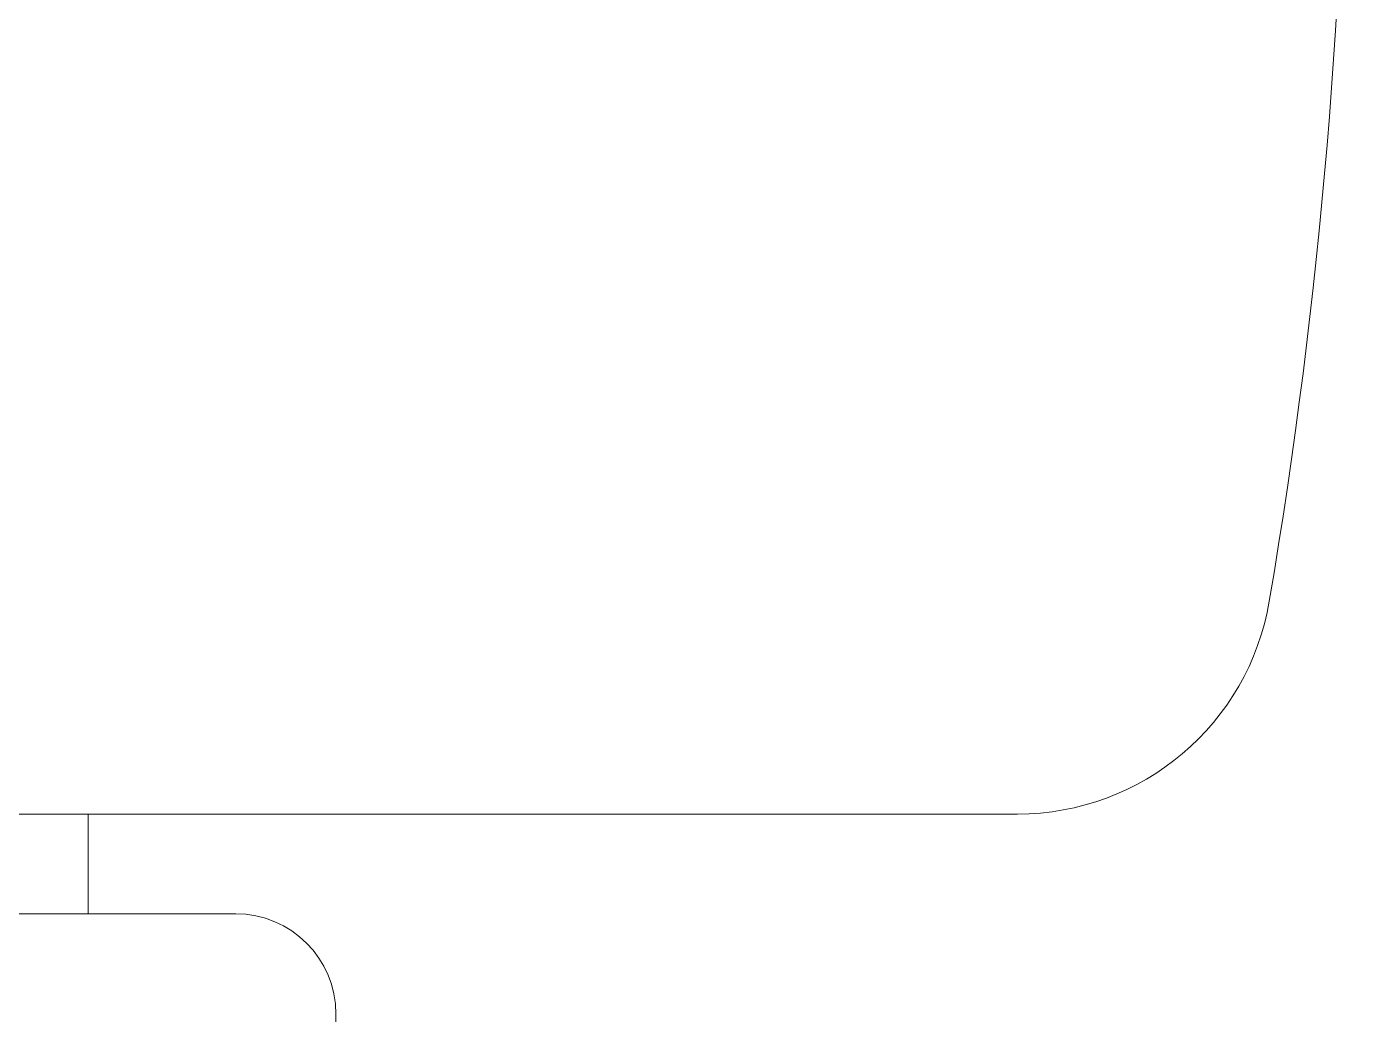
# Model space of a CAD drawing. Header units: inches. Extents: x -12418 to 57169, y -29325 to 19878.
# Drawn here: x 31863.1 to 32126.5, y -8670.1 to -8477 of the extents above; entities that cross this region are included whole.
import ezdxf

# ---------------------------------------------------------------- set-up
doc = ezdxf.new("R2010")
doc.units = ezdxf.units.IN
doc.header["$LTSCALE"] = 25
doc.header["$MEASUREMENT"] = 0
doc.layers.get('0').update_dxf_attribs({"color": 8})
doc.layers.add('00-Ground Floor$0$LOADING', color=253, linetype='Continuous', lineweight=5)
doc.layers.add('00-Ground Floor$0$NEW Wall', color=166, linetype='Continuous', lineweight=5)

# ---------------------------------------------------------------- blocks, each defined once
blk = doc.blocks.new('*X547')
at = {"color": 0}
for p, q in [((5, 3), (5, 3)), ((5, 3), (5, 3)), ((5, 3), (5, 3)), ((5, 3), (5, 3)), ((5, 3), (5, 3)), ((5, 3), (5, 3)), ((5, 3), (5, 3)), ((5, 3), (5, 3)), ((5, 3), (5, 3)), ((5, 3), (5, 3)), ((5, 3), (5, 3)), ((5, 3), (5, 3)), ((5, 3), (5, 3)), ((5, 3), (5, 3)), ((5, 3), (5, 3)), ((5, 3), (5, 3)), ((5, 3), (5, 3)), ((5, 3), (5, 3)), ((5, 3), (5, 3)), ((5, 3), (5, 3)), ((5, 3), (5, 3)), ((5, 3), (5, 3)), ((5, 3), (5, 3)), ((5, 3), (5, 3)), ((5, 3), (5, 3)), ((5, 3), (5, 3)), ((5, 3), (5, 3)), ((5, 3), (5, 3)), ((5, 3), (5, 3)), ((5, 3), (5, 3)), ((5, 3), (5, 3)), ((5, 3), (5, 3)), ((5, 3), (5, 3)), ((5, 3), (5, 3)), ((5, 3), (5, 3)), ((5, 3), (5, 3)), ((5, 3), (5, 3)), ((5, 3), (5, 3)), ((5, 3), (5, 3)), ((5, 3), (5, 3)), ((5, 3), (5, 3)), ((5, 3), (5, 3)), ((5, 3), (5, 3)), ((5, 3), (5, 3)), ((5, 3), (5, 3)), ((5, 3), (5, 3)), ((5, 3), (5, 3)), ((5, 3), (5, 3)), ((5, 3), (5, 3)), ((5, 3), (5, 3)), ((5, 3), (5, 3)), ((5, 3), (5, 3)), ((5, 3), (5, 3)), ((5, 3), (5, 3)), ((5, 3), (5, 3)), ((5, 3), (5, 3)), ((5, 3), (5, 3)), ((5, 3), (5, 3)), ((5, 3), (5, 3)), ((5, 3), (5, 3)), ((5, 3), (5, 3)), ((5, 3), (5, 3)), ((5, 3), (5, 3)), ((5, 3), (5, 3)), ((5, 3), (5, 3)), ((5, 3), (5, 3)), ((6, 3), (5, 3)), ((5, 3), (5, 3)), ((6, 3), (5, 3)), ((5, 3), (5, 3)), ((6, 3), (5, 3)), ((5, 3), (5, 3)), ((6, 3), (5, 3)), ((5, 3), (5, 3)), ((5, 3), (5, 3)), ((5, 3), (5, 3)), ((5, 3), (5, 3)), ((5, 3), (5, 3)), ((5, 3), (5, 3)), ((5, 3), (5, 3)), ((5, 3), (5, 3)), ((5, 3), (5, 3)), ((5, 3), (5, 3)), ((5, 3), (5, 3)), ((5, 3), (5, 3)), ((5, 3), (5, 3)), ((5, 3), (5, 3)), ((5, 3), (5, 3)), ((5, 3), (5, 3)), ((5, 3), (5, 3)), ((5, 3), (5, 3)), ((5, 3), (5, 3)), ((5, 3), (5, 3)), ((5, 3), (5, 3)), ((5, 3), (5, 3)), ((5, 3), (5, 3)), ((6, 3), (6, 3)), ((6, 3), (6, 3)), ((6, 3), (6, 3)), ((6, 3), (6, 3)), ((6, 3), (6, 3)), ((6, 3), (6, 3)), ((6, 3), (6, 3)), ((6, 3), (6, 3)), ((6, 3), (6, 3)), ((6, 3), (6, 3)), ((6, 3), (6, 3)), ((6, 3), (6, 3)), ((6, 3), (6, 3)), ((6, 3), (6, 3)), ((6, 3), (6, 3)), ((6, 3), (6, 3)), ((6, 3), (6, 3)), ((6, 3), (6, 3)), ((6, 3), (6, 3)), ((6, 3), (6, 3)), ((6, 3), (6, 3)), ((6, 3), (6, 3)), ((6, 3), (6, 3)), ((6, 3), (6, 3)), ((6, 3), (6, 3)), ((6, 3), (6, 3)), ((6, 3), (6, 3)), ((6, 3), (6, 3)), ((6, 3), (6, 3)), ((6, 3), (6, 3)), ((6, 3), (6, 3)), ((6, 3), (6, 3)), ((6, 3), (6, 3)), ((6, 3), (6, 3)), ((6, 3), (6, 3)), ((6, 3), (6, 3)), ((6, 3), (6, 3)), ((6, 3), (6, 3)), ((6, 3), (6, 3)), ((6, 3), (6, 3)), ((6, 3), (6, 3)), ((6, 3), (6, 3)), ((6, 3), (6, 3)), ((6, 3), (6, 3)), ((6, 3), (6, 3)), ((6, 3), (6, 3)), ((6, 3), (6, 3)), ((6, 3), (6, 3)), ((6, 3), (6, 3)), ((6, 3), (6, 3)), ((6, 3), (6, 3)), ((6, 3), (6, 3)), ((6, 3), (6, 3)), ((6, 3), (6, 3)), ((6, 3), (6, 3)), ((6, 3), (6, 3)), ((6, 3), (6, 3)), ((6, 3), (6, 3)), ((6, 3), (6, 3)), ((6, 3), (6, 3)), ((6, 3), (6, 3)), ((6, 3), (6, 3)), ((6, 3), (6, 3)), ((6, 3), (6, 3)), ((6, 3), (6, 3)), ((6, 3), (6, 3)), ((6, 3), (6, 3)), ((6, 3), (6, 3)), ((6, 3), (6, 3)), ((6, 3), (6, 3)), ((6, 3), (6, 3)), ((6, 3), (6, 3)), ((6, 3), (6, 3)), ((6, 3), (6, 3)), ((6, 3), (6, 3)), ((6, 3), (6, 3)), ((6, 3), (6, 3)), ((6, 3), (6, 3)), ((6, 3), (6, 3)), ((6, 3), (6, 3)), ((6, 3), (6, 3)), ((6, 3), (6, 3)), ((6, 3), (6, 3)), ((6, 3), (6, 3)), ((6, 3), (6, 3)), ((6, 3), (6, 3)), ((6, 3), (6, 3)), ((6, 3), (6, 3)), ((6, 3), (6, 3)), ((6, 3), (6, 3)), ((6, 3), (6, 3)), ((6, 3), (6, 3)), ((6, 3), (6, 3)), ((6, 3), (6, 3)), ((6, 3), (6, 3)), ((6, 3), (6, 3)), ((6, 3), (6, 3)), ((6, 3), (6, 3)), ((6, 3), (6, 3)), ((6, 3), (6, 3)), ((6, 3), (6, 3)), ((6, 3), (6, 3)), ((6, 3), (6, 3)), ((6, 3), (6, 3)), ((6, 3), (6, 3)), ((6, 3), (6, 3)), ((6, 3), (6, 3)), ((6, 3), (6, 3)), ((6, 3), (6, 3)), ((6, 3), (6, 3)), ((6, 3), (6, 3)), ((6, 3), (6, 3)), ((6, 3), (6, 3)), ((6, 3), (6, 3)), ((6, 3), (6, 3)), ((6, 3), (6, 3)), ((6, 3), (6, 3)), ((6, 3), (6, 3)), ((6, 3), (6, 3)), ((6, 3), (6, 3)), ((6, 3), (6, 3)), ((6, 3), (6, 3)), ((6, 3), (6, 3)), ((6, 3), (6, 3)), ((6, 3), (6, 3)), ((6, 3), (6, 3)), ((6, 3), (6, 3)), ((6, 3), (6, 3)), ((6, 3), (6, 3)), ((6, 3), (6, 3)), ((6, 3), (6, 3)), ((6, 3), (6, 3)), ((6, 3), (6, 3)), ((6, 3), (6, 3)), ((6, 3), (6, 3)), ((6, 3), (6, 3)), ((6, 3), (6, 3)), ((6, 3), (6, 3)), ((6, 3), (6, 3)), ((6, 3), (6, 3)), ((6, 3), (6, 3)), ((6, 3), (6, 3)), ((6, 3), (6, 3)), ((6, 3), (6, 3)), ((6, 3), (6, 3)), ((6, 3), (6, 3)), ((6, 3), (6, 3)), ((6, 3), (6, 3)), ((6, 3), (6, 3)), ((6, 3), (6, 3)), ((6, 3), (6, 3)), ((6, 3), (6, 3)), ((6, 3), (6, 3)), ((6, 3), (6, 3)), ((6, 3), (6, 3)), ((6, 3), (6, 3)), ((6, 3), (6, 3)), ((6, 3), (6, 3)), ((6, 3), (6, 3)), ((6, 3), (6, 3)), ((6, 3), (6, 3)), ((6, 3), (6, 3)), ((6, 3), (6, 3)), ((6, 3), (6, 3)), ((6, 3), (6, 3)), ((6, 3), (6, 3)), ((6, 3), (6, 3)), ((6, 3), (6, 3)), ((6, 3), (6, 3)), ((6, 3), (6, 3)), ((6, 3), (6, 3)), ((6, 3), (6, 3)), ((6, 3), (6, 3)), ((6, 3), (6, 3)), ((6, 3), (6, 3)), ((6, 3), (6, 3)), ((6, 3), (6, 3)), ((6, 3), (6, 3)), ((6, 3), (6, 3)), ((6, 3), (6, 3)), ((6, 3), (6, 3)), ((6, 3), (6, 3)), ((6, 3), (6, 3)), ((6, 3), (6, 3)), ((6, 3), (6, 3)), ((6, 3), (6, 3)), ((6, 3), (6, 3)), ((6, 3), (6, 3)), ((6, 3), (6, 3)), ((6, 3), (6, 3)), ((6, 3), (6, 3)), ((6, 3), (6, 3)), ((6, 3), (6, 3)), ((6, 3), (6, 3)), ((6, 3), (6, 3)), ((6, 3), (6, 3)), ((6, 3), (6, 3)), ((6, 3), (6, 3)), ((6, 3), (6, 3)), ((6, 3), (6, 3)), ((6, 3), (6, 3)), ((6, 3), (6, 3)), ((6, 3), (6, 3)), ((6, 3), (6, 3)), ((6, 3), (5, 3)), ((6, 3), (5, 3)), ((6, 3), (5, 3)), ((6, 3), (5, 3)), ((6, 3), (5, 3)), ((6, 3), (6, 3)), ((6, 3), (6, 3)), ((6, 3), (6, 3)), ((6, 3), (6, 3)), ((6, 3), (6, 3)), ((6, 3), (6, 3)), ((6, 3), (6, 3)), ((6, 3), (6, 3)), ((6, 3), (6, 3)), ((6, 3), (6, 3)), ((6, 3), (6, 3)), ((6, 3), (6, 3)), ((6, 3), (6, 3)), ((6, 3), (6, 3)), ((6, 3), (6, 3)), ((6, 3), (6, 3)), ((6, 3), (6, 3)), ((6, 3), (6, 3)), ((6, 3), (6, 3)), ((6, 3), (6, 3)), ((6, 3), (6, 3)), ((6, 3), (6, 3)), ((6, 3), (6, 3)), ((6, 3), (6, 3)), ((6, 3), (6, 3)), ((6, 3), (6, 3)), ((6, 3), (6, 3)), ((6, 3), (6, 3)), ((6, 3), (6, 3)), ((6, 3), (6, 3)), ((6, 3), (6, 3)), ((6, 3), (6, 3)), ((6, 3), (6, 3)), ((6, 3), (6, 3)), ((6, 3), (6, 3)), ((6, 3), (6, 3)), ((6, 3), (6, 3)), ((6, 3), (6, 3)), ((6, 3), (6, 3)), ((6, 3), (6, 3)), ((6, 3), (6, 3)), ((6, 3), (6, 3)), ((6, 3), (6, 3)), ((6, 3), (6, 3)), ((6, 3), (6, 3)), ((6, 3), (6, 3)), ((6, 3), (6, 3)), ((6, 3), (6, 3)), ((6, 3), (6, 3)), ((6, 3), (6, 3)), ((6, 3), (6, 3)), ((6, 3), (6, 3)), ((6, 3), (6, 3)), ((6, 3), (6, 3)), ((6, 3), (6, 3)), ((6, 3), (6, 3)), ((6, 3), (6, 3)), ((6, 3), (6, 3)), ((6, 3), (6, 3)), ((6, 3), (6, 3)), ((6, 3), (6, 3)), ((6, 3), (6, 3)), ((6, 3), (6, 3)), ((6, 3), (6, 3)), ((6, 3), (6, 3)), ((6, 3), (6, 3)), ((6, 3), (6, 3)), ((6, 3), (6, 3)), ((6, 3), (6, 3)), ((6, 3), (6, 3)), ((6, 3), (6, 3)), ((6, 3), (6, 3)), ((6, 3), (6, 3)), ((6, 3), (6, 3)), ((6, 3), (6, 3)), ((6, 3), (6, 3)), ((6, 3), (6, 3)), ((6, 3), (6, 3)), ((6, 3), (6, 3)), ((6, 3), (6, 3)), ((6, 3), (6, 3)), ((6, 3), (6, 3)), ((6, 3), (6, 3)), ((6, 3), (6, 3)), ((6, 3), (6, 3)), ((6, 3), (6, 3)), ((6, 3), (6, 3)), ((6, 3), (6, 3)), ((6, 3), (6, 3)), ((6, 3), (6, 3)), ((6, 3), (6, 3)), ((6, 3), (6, 3)), ((6, 3), (6, 3)), ((6, 3), (6, 3)), ((6, 3), (6, 3)), ((6, 3), (6, 3)), ((6, 3), (6, 3)), ((6, 3), (6, 3)), ((6, 3), (6, 3)), ((6, 3), (6, 3)), ((6, 3), (6, 3)), ((6, 3), (6, 3)), ((6, 3), (6, 3)), ((6, 3), (6, 3)), ((6, 3), (6, 3)), ((6, 3), (6, 3)), ((6, 3), (6, 3)), ((6, 3), (6, 3)), ((6, 3), (6, 3)), ((6, 3), (6, 3)), ((6, 3), (6, 3)), ((6, 3), (6, 3)), ((6, 3), (6, 3)), ((6, 3), (6, 3)), ((6, 3), (6, 3)), ((6, 3), (6, 3)), ((6, 3), (6, 3)), ((6, 3), (6, 3)), ((6, 3), (6, 3)), ((6, 3), (6, 3)), ((6, 3), (6, 3)), ((6, 3), (6, 3)), ((6, 3), (6, 3)), ((6, 3), (6, 3)), ((6, 3), (6, 3)), ((6, 3), (6, 3)), ((6, 3), (6, 3)), ((6, 3), (6, 3)), ((6, 3), (6, 3)), ((6, 3), (6, 3)), ((6, 3), (6, 3)), ((6, 3), (6, 3)), ((6, 3), (6, 3)), ((6, 3), (6, 3)), ((6, 3), (6, 3)), ((6, 3), (6, 3)), ((6, 3), (6, 3)), ((6, 3), (6, 3)), ((6, 3), (6, 3)), ((6, 3), (6, 3)), ((6, 3), (6, 3)), ((6, 3), (6, 3)), ((6, 3), (6, 3)), ((6, 3), (6, 3)), ((6, 3), (6, 3)), ((6, 3), (6, 3)), ((6, 3), (6, 3)), ((6, 3), (6, 3)), ((6, 3), (6, 3)), ((6, 3), (6, 3)), ((6, 3), (6, 3)), ((6, 3), (6, 3)), ((6, 3), (6, 3)), ((6, 3), (6, 3)), ((6, 3), (6, 3)), ((6, 3), (6, 3)), ((6, 3), (6, 3)), ((6, 3), (6, 3)), ((6, 3), (6, 3)), ((6, 3), (6, 3)), ((6, 3), (6, 3)), ((6, 3), (6, 3)), ((6, 3), (6, 3)), ((6, 3), (6, 3)), ((6, 3), (6, 3)), ((6, 3), (6, 3)), ((6, 3), (6, 3)), ((6, 3), (6, 3)), ((6, 3), (6, 3)), ((6, 3), (6, 3)), ((6, 3), (6, 3)), ((6, 3), (6, 3)), ((6, 3), (6, 3)), ((6, 3), (6, 3)), ((6, 3), (6, 3)), ((6, 3), (6, 3)), ((6, 3), (6, 3)), ((6, 3), (6, 3)), ((6, 3), (6, 3)), ((6, 3), (6, 3)), ((6, 3), (6, 3)), ((6, 3), (6, 3)), ((6, 3), (6, 3)), ((6, 3), (6, 3)), ((6, 3), (6, 3)), ((6, 3), (6, 3)), ((6, 3), (6, 3)), ((6, 3), (6, 3)), ((6, 3), (6, 3)), ((6, 3), (6, 3)), ((6, 3), (6, 3)), ((6, 3), (6, 3)), ((6, 3), (6, 3)), ((6, 3), (6, 3)), ((6, 3), (6, 3)), ((6, 3), (6, 3)), ((6, 3), (6, 3)), ((6, 3), (6, 3)), ((6, 3), (6, 3)), ((6, 3), (6, 3)), ((6, 3), (6, 3)), ((6, 3), (6, 3)), ((6, 3), (6, 3)), ((6, 3), (6, 3)), ((6, 3), (6, 3)), ((6, 3), (6, 3)), ((6, 3), (6, 3)), ((6, 3), (6, 3)), ((6, 3), (6, 3)), ((6, 3), (6, 3)), ((6, 3), (6, 3)), ((6, 3), (6, 3)), ((6, 3), (6, 3)), ((6, 3), (6, 3)), ((6, 3), (6, 3)), ((6, 3), (6, 3)), ((6, 3), (6, 3)), ((6, 3), (6, 3)), ((6, 3), (6, 3)), ((6, 3), (6, 3)), ((6, 3), (6, 3)), ((6, 3), (6, 3)), ((6, 3), (6, 3)), ((6, 3), (6, 3)), ((6, 3), (6, 3)), ((6, 3), (6, 3)), ((6, 3), (6, 3)), ((6, 3), (6, 3)), ((6, 3), (6, 3)), ((6, 3), (6, 3)), ((6, 3), (6, 3)), ((6, 3), (6, 3)), ((6, 3), (6, 3)), ((6, 3), (6, 3)), ((6, 3), (6, 3)), ((6, 3), (6, 3)), ((6, 3), (6, 3)), ((6, 3), (6, 3)), ((6, 3), (6, 3)), ((6, 3), (6, 3)), ((6, 3), (6, 3)), ((6, 3), (6, 3)), ((6, 3), (6, 3)), ((6, 3), (6, 3)), ((6, 3), (6, 3)), ((6, 3), (6, 3)), ((6, 3), (6, 3)), ((6, 3), (6, 3)), ((6, 3), (6, 3)), ((6, 3), (6, 3)), ((6, 3), (6, 3)), ((6, 3), (6, 3)), ((6, 3), (6, 3)), ((6, 3), (6, 3)), ((6, 3), (6, 3)), ((6, 3), (6, 3)), ((6, 3), (6, 3)), ((6, 3), (6, 3)), ((6, 3), (6, 3)), ((6, 3), (6, 3)), ((6, 3), (6, 3)), ((6, 3), (6, 3)), ((6, 3), (6, 3)), ((6, 3), (6, 3)), ((6, 3), (6, 3)), ((6, 3), (6, 3)), ((6, 3), (6, 3)), ((6, 3), (6, 3)), ((6, 3), (6, 3)), ((6, 3), (6, 3)), ((6, 3), (6, 3)), ((6, 3), (6, 3)), ((6, 3), (6, 3)), ((6, 3), (6, 3)), ((6, 3), (6, 3)), ((6, 3), (6, 3)), ((6, 3), (6, 3)), ((6, 3), (6, 3)), ((6, 3), (6, 3)), ((6, 3), (6, 3)), ((6, 3), (6, 3)), ((6, 3), (6, 3)), ((6, 3), (6, 3)), ((6, 3), (6, 3)), ((6, 3), (6, 3)), ((6, 3), (6, 3)), ((6, 3), (6, 3)), ((6, 3), (6, 3)), ((6, 3), (6, 3)), ((6, 3), (6, 3)), ((6, 3), (6, 3)), ((6, 3), (6, 3)), ((6, 3), (6, 3)), ((6, 3), (6, 3)), ((6, 3), (6, 3)), ((6, 3), (6, 3)), ((6, 3), (6, 3)), ((6, 3), (6, 3)), ((6, 3), (6, 3)), ((6, 3), (6, 3)), ((6, 3), (6, 3)), ((6, 3), (6, 3)), ((6, 3), (6, 3)), ((6, 3), (6, 3)), ((6, 3), (6, 3)), ((6, 3), (6, 3)), ((6, 3), (6, 3)), ((6, 3), (6, 3)), ((6, 3), (6, 3)), ((6, 3), (6, 3)), ((6, 3), (6, 3)), ((6, 3), (6, 3)), ((6, 3), (6, 3)), ((6, 3), (6, 3)), ((6, 3), (6, 3)), ((6, 3), (6, 3)), ((6, 3), (6, 3))]:
    blk.add_line(p, q, dxfattribs=at)
blk = doc.blocks.new('*X548')
at = {"color": 0}
for p, q in [((13, 1), (13, 1)), ((13, 1), (13, 1)), ((13, 1), (13, 1)), ((13, 1), (13, 1)), ((13, 1), (13, 1)), ((13, 1), (13, 1)), ((13, 1), (13, 1)), ((13, 1), (13, 1)), ((13, 1), (13, 1)), ((13, 1), (13, 1)), ((13, 1), (13, 1)), ((13, 1), (13, 1)), ((13, 1), (13, 1)), ((13, 1), (13, 1)), ((13, 1), (13, 1)), ((13, 1), (14, 1)), ((13, 1), (14, 1)), ((13, 1), (14, 1)), ((13, 1), (13, 1)), ((13, 1), (13, 1)), ((13, 1), (13, 1)), ((13, 1), (13, 1)), ((13, 1), (13, 1)), ((13, 1), (13, 1)), ((13, 1), (13, 1)), ((13, 1), (13, 1)), ((13, 1), (13, 1)), ((13, 1), (13, 1)), ((13, 1), (13, 1)), ((13, 1), (13, 1)), ((13, 1), (13, 1)), ((13, 1), (13, 1)), ((13, 1), (13, 1)), ((13, 1), (13, 1)), ((13, 1), (13, 1)), ((13, 1), (13, 1)), ((13, 1), (13, 1)), ((13, 1), (13, 1)), ((13, 1), (13, 1)), ((13, 1), (13, 1)), ((13, 1), (13, 1)), ((13, 1), (13, 1)), ((13, 1), (13, 1)), ((13, 1), (13, 1)), ((13, 1), (13, 1)), ((13, 1), (13, 1)), ((13, 1), (13, 1)), ((13, 1), (13, 1)), ((13, 1), (13, 1)), ((13, 1), (13, 1)), ((13, 1), (13, 1)), ((13, 1), (13, 1)), ((13, 1), (13, 1)), ((13, 1), (13, 1)), ((13, 1), (13, 1)), ((13, 1), (13, 1)), ((13, 1), (13, 1)), ((13, 1), (13, 1)), ((13, 1), (13, 1)), ((13, 1), (13, 1)), ((13, 1), (13, 1)), ((13, 1), (13, 1)), ((13, 1), (13, 1)), ((13, 1), (13, 1)), ((13, 1), (13, 1)), ((13, 1), (13, 1)), ((13, 1), (13, 1)), ((13, 1), (13, 1)), ((13, 1), (13, 1)), ((13, 1), (13, 1)), ((13, 1), (13, 1)), ((13, 1), (13, 1)), ((13, 1), (13, 1)), ((13, 1), (13, 1)), ((13, 1), (13, 1)), ((13, 1), (13, 1)), ((13, 1), (13, 1)), ((13, 1), (13, 1)), ((13, 1), (13, 1)), ((13, 1), (13, 1)), ((13, 1), (13, 1)), ((13, 1), (13, 1)), ((13, 1), (13, 1)), ((13, 1), (13, 1)), ((13, 1), (13, 1)), ((13, 1), (13, 1)), ((13, 1), (13, 1)), ((13, 1), (13, 1)), ((13, 1), (13, 1)), ((13, 1), (13, 1)), ((13, 1), (13, 1)), ((13, 1), (13, 1)), ((13, 1), (13, 1)), ((13, 1), (13, 1)), ((13, 1), (13, 1)), ((13, 1), (13, 1)), ((13, 1), (13, 1)), ((13, 1), (13, 1)), ((13, 1), (13, 1)), ((13, 1), (13, 1)), ((13, 1), (13, 1)), ((13, 1), (13, 1)), ((13, 1), (13, 1)), ((13, 1), (13, 1)), ((13, 1), (13, 1)), ((13, 1), (13, 1)), ((13, 1), (13, 1)), ((13, 1), (13, 1)), ((13, 1), (13, 1)), ((13, 1), (13, 1)), ((13, 1), (13, 1)), ((13, 1), (13, 1)), ((13, 1), (13, 1)), ((13, 1), (13, 1)), ((13, 1), (13, 1)), ((13, 1), (13, 1)), ((13, 1), (13, 1)), ((13, 1), (13, 1)), ((13, 1), (13, 1)), ((13, 1), (13, 1)), ((13, 1), (13, 1)), ((13, 1), (13, 1)), ((13, 1), (13, 1)), ((13, 1), (14, 1)), ((13, 0), (13, 0)), ((13, 0), (13, 0)), ((13, 0), (13, 0)), ((13, 0), (13, 0)), ((13, 0), (13, 0)), ((13, 0), (13, 0)), ((13, 0), (13, 0)), ((13, 0), (13, 0)), ((13, 0), (13, 0)), ((13, 0), (13, 0)), ((13, 0), (13, 0)), ((13, 0), (13, 0)), ((13, 0), (13, 0)), ((13, 0), (13, 0)), ((13, 0), (13, 0)), ((13, 0), (13, 0)), ((13, 0), (13, 0)), ((13, 0), (13, 0)), ((13, 0), (13, 0)), ((13, 0), (13, 0)), ((13, 0), (13, 0)), ((13, 0), (13, 0)), ((13, 0), (13, 0)), ((13, 0), (13, 0)), ((13, 0), (13, 0)), ((13, 0), (13, 0)), ((13, 0), (13, 0)), ((13, 0), (13, 0)), ((13, 0), (13, 0)), ((13, 0), (13, 0)), ((13, 0), (13, 0)), ((13, 0), (13, 0)), ((13, 0), (13, 0)), ((13, 0), (13, 0)), ((13, 0), (13, 0)), ((13, 0), (13, 0)), ((13, 0), (13, 0)), ((13, 0), (13, 0)), ((13, 0), (13, 0)), ((13, 0), (13, 0)), ((13, 0), (13, 0)), ((13, 0), (13, 0)), ((13, 0), (13, 0)), ((13, 0), (13, 0)), ((13, 0), (13, 0)), ((13, 0), (13, 0)), ((13, 0), (13, 0)), ((13, 0), (13, 0)), ((13, 0), (14, 0)), ((13, 0), (14, 0)), ((13, 0), (13, 0)), ((13, 0), (14, 0)), ((14, 1), (14, 1)), ((14, 1), (14, 1)), ((14, 1), (14, 1)), ((14, 1), (14, 1)), ((14, 1), (14, 1)), ((14, 1), (14, 1)), ((14, 1), (14, 1)), ((14, 1), (14, 1)), ((14, 1), (14, 1)), ((14, 1), (14, 1)), ((14, 1), (14, 1)), ((14, 1), (14, 1)), ((14, 1), (14, 1)), ((14, 1), (14, 1)), ((14, 1), (14, 1)), ((14, 1), (14, 1)), ((14, 1), (14, 1)), ((14, 1), (14, 1)), ((14, 1), (14, 1)), ((14, 1), (14, 1)), ((14, 1), (14, 1)), ((14, 1), (14, 1)), ((14, 1), (14, 1)), ((14, 1), (14, 1)), ((14, 1), (14, 1)), ((14, 1), (14, 1)), ((14, 1), (14, 1)), ((14, 1), (14, 1)), ((14, 1), (14, 1)), ((14, 1), (14, 1)), ((14, 1), (14, 1)), ((14, 1), (14, 1)), ((14, 1), (14, 1)), ((14, 1), (14, 1)), ((14, 1), (14, 1)), ((14, 1), (14, 1)), ((14, 1), (14, 1)), ((14, 1), (14, 1)), ((14, 1), (14, 1)), ((14, 1), (14, 1)), ((14, 1), (14, 1)), ((14, 1), (14, 1)), ((14, 1), (14, 1)), ((14, 1), (14, 1)), ((14, 1), (14, 1)), ((14, 1), (14, 1)), ((14, 1), (14, 1)), ((14, 1), (14, 1)), ((14, 1), (14, 1)), ((14, 1), (14, 1)), ((14, 1), (14, 1)), ((14, 1), (14, 1)), ((14, 1), (14, 1)), ((14, 1), (14, 1)), ((14, 1), (14, 1)), ((14, 1), (14, 1)), ((14, 1), (14, 1)), ((14, 1), (14, 1)), ((14, 1), (14, 1)), ((14, 1), (14, 1)), ((14, 1), (14, 1)), ((14, 1), (14, 1)), ((14, 1), (14, 1)), ((14, 1), (14, 1)), ((14, 1), (14, 1)), ((14, 1), (14, 1)), ((14, 1), (14, 1)), ((14, 1), (14, 1)), ((14, 1), (14, 1)), ((14, 1), (14, 1)), ((14, 1), (14, 1)), ((14, 1), (14, 1)), ((14, 1), (14, 1)), ((14, 1), (14, 1)), ((14, 1), (14, 1)), ((14, 1), (14, 1)), ((14, 1), (14, 1)), ((14, 1), (14, 1)), ((14, 1), (14, 1)), ((14, 1), (14, 1)), ((14, 1), (14, 1)), ((14, 1), (14, 1)), ((14, 1), (14, 1)), ((14, 1), (14, 1)), ((14, 1), (14, 1)), ((14, 1), (14, 1)), ((14, 1), (14, 1)), ((14, 1), (14, 1)), ((14, 1), (14, 1)), ((14, 1), (14, 1)), ((14, 1), (14, 1)), ((14, 1), (14, 1)), ((14, 1), (14, 1)), ((14, 1), (14, 1)), ((14, 0), (14, 0)), ((14, 0), (14, 0)), ((14, 0), (14, 0)), ((14, 0), (14, 0)), ((14, 0), (14, 0)), ((14, 0), (14, 0)), ((14, 0), (14, 0)), ((14, 0), (14, 0)), ((14, 0), (14, 0)), ((14, 0), (14, 0)), ((14, 0), (14, 0)), ((14, 0), (14, 0)), ((14, 0), (14, 0)), ((14, 0), (14, 0)), ((14, 0), (14, 0)), ((14, 0), (14, 0)), ((14, 0), (14, 0)), ((14, 0), (14, 0)), ((14, 0), (14, 0)), ((14, 0), (14, 0)), ((14, 0), (14, 0)), ((14, 0), (14, 0)), ((14, 0), (14, 0)), ((14, 0), (14, 0)), ((14, 0), (14, 0)), ((14, 0), (14, 0)), ((14, 0), (14, 0)), ((14, 0), (14, 0)), ((14, 0), (14, 0)), ((14, 0), (14, 0)), ((14, 0), (14, 0)), ((14, 0), (14, 0)), ((14, 0), (14, 0)), ((14, 0), (14, 0)), ((14, 0), (14, 0)), ((14, 0), (14, 0)), ((14, 0), (14, 0)), ((14, 0), (14, 0)), ((14, 0), (14, 0)), ((14, 0), (14, 0)), ((14, 0), (14, 0)), ((14, 0), (14, 0)), ((14, 0), (14, 0)), ((14, 0), (14, 0)), ((14, 0), (14, 0)), ((14, 0), (14, 0)), ((14, 0), (14, 0)), ((14, 0), (14, 0)), ((13, 0), (13, 0)), ((13, 0), (14, 0)), ((13, 0), (13, 0)), ((13, 0), (14, 0)), ((13, 0), (13, 0)), ((13, 0), (14, 0)), ((13, 0), (13, 0)), ((13, 0), (13, 0)), ((13, 0), (13, 0)), ((13, 0), (13, 0)), ((13, 0), (14, 0)), ((13, 0), (13, 0)), ((13, 0), (14, 0)), ((13, 0), (13, 0)), ((13, 0), (14, 0)), ((13, 0), (13, 0)), ((13, 0), (14, 0)), ((13, 0), (13, 0)), ((13, 0), (14, 0)), ((13, 0), (13, 0)), ((13, 0), (14, 0)), ((13, 0), (13, 0)), ((13, 0), (14, 0)), ((13, 0), (13, 0)), ((13, 0), (13, 0)), ((13, 0), (13, 0)), ((13, 0), (14, 0)), ((13, 0), (13, 0)), ((13, 0), (14, 0)), ((13, 0), (13, 0)), ((13, 0), (14, 0)), ((13, 0), (13, 0)), ((13, 0), (14, 0)), ((13, 0), (13, 0)), ((13, 0), (13, 0)), ((13, 0), (13, 0)), ((13, 0), (13, 0)), ((13, 0), (13, 0)), ((13, 0), (13, 0)), ((13, 0), (13, 0)), ((13, 0), (13, 0)), ((13, 0), (13, 0)), ((13, 0), (13, 0)), ((13, 0), (13, 0)), ((13, 0), (13, 0)), ((13, 0), (13, 0)), ((13, 0), (13, 0)), ((13, 0), (13, 0)), ((13, 0), (13, 0)), ((13, 0), (13, 0)), ((13, 0), (13, 0)), ((13, 0), (13, 0)), ((13, 0), (13, 0)), ((13, 0), (13, 0)), ((13, 0), (13, 0)), ((13, 0), (13, 0)), ((13, 0), (13, 0)), ((13, 0), (13, 0)), ((13, 0), (13, 0)), ((13, 0), (13, 0)), ((13, 0), (13, 0)), ((13, 0), (13, 0)), ((13, 0), (13, 0)), ((13, 0), (13, 0)), ((13, -1), (13, -1)), ((13, -1), (13, -1)), ((13, -1), (13, -1)), ((13, -1), (13, -1)), ((13, -1), (13, -1)), ((13, -1), (14, -1)), ((13, -1), (13, -1)), ((14, 0), (14, 0)), ((14, 0), (14, 0)), ((14, 0), (14, 0)), ((14, 0), (14, 0)), ((14, 0), (14, 0)), ((14, 0), (14, 0)), ((14, 0), (14, 0)), ((14, 0), (14, 0)), ((14, 0), (14, 0)), ((14, 0), (14, 0)), ((14, 0), (14, 0)), ((14, 0), (14, 0)), ((14, 0), (14, 0)), ((14, 0), (14, 0)), ((14, 0), (14, 0)), ((13, 0), (14, 0)), ((14, 0), (14, 0)), ((14, 0), (14, 0)), ((14, 0), (14, 0)), ((14, 0), (14, 0)), ((14, 0), (14, 0)), ((14, 0), (14, 0)), ((14, 0), (14, 0)), ((14, 0), (14, 0)), ((14, 0), (14, 0)), ((14, 0), (14, 0)), ((14, 0), (14, 0)), ((14, 0), (14, 0)), ((14, 0), (14, 0)), ((14, 0), (14, 0)), ((14, 0), (14, 0)), ((14, 0), (14, 0)), ((14, 0), (14, 0)), ((14, 0), (14, 0)), ((14, 0), (14, 0)), ((14, 0), (14, 0)), ((14, 0), (14, 0)), ((14, 0), (14, 0)), ((14, 0), (14, 0)), ((14, 0), (14, 0)), ((14, 0), (14, 0)), ((14, 0), (14, 0)), ((14, 0), (14, 0)), ((14, 0), (14, 0)), ((14, 0), (14, 0)), ((14, 0), (14, 0)), ((14, 0), (14, 0)), ((14, 0), (14, 0)), ((14, 0), (14, 0)), ((14, 0), (14, 0)), ((14, -1), (14, -1)), ((14, -1), (14, -1)), ((14, -1), (14, -1)), ((14, -1), (14, -1)), ((14, -1), (14, -1))]:
    blk.add_line(p, q, dxfattribs=at)
blk = doc.blocks.new('00-Ground Floor$0$GF21018-P')
at = {"color": 0}
for p, q in [((0.22049, 0.47563), (0.22049, 0.0675)), ((0.25963, 0.34221), (0.2804, 0.34221)), ((0.24001, 0.32259), (0.24001, 0.14)), ((0.22049, 0.29372), (0.24001, 0.29372))]:
    blk.add_line(p, q, dxfattribs=at)
for points in [[(0.24001, 0.29372), (0.24001, 0.29372), (0.24001, 0.29372), (0.24001, 0.29372), (0.24001, 0.29372), (0.24001, 0.29372), (0.24001, 0.29372), (0.24001, 0.29372), (0.24001, 0.29372), (0.24001, 0.29372), (0.24001, 0.29372), (0.24001, 0.29372), (0.24001, 0.29372), (0.24001, 0.29372), (0.24001, 0.29372), (0.24001, 0.29372), (0.24001, 0.29372), (0.24001, 0.29372), (0.24001, 0.29372), (0.24001, 0.29372), (0.24001, 0.29372), (0.24001, 0.29372), (0.24001, 0.29372), (0.24001, 0.29372), (0.24001, 0.29372), (0.24001, 0.29372), (0.24001, 0.29372), (0.24001, 0.29372), (0.24001, 0.29372), (0.24001, 0.29372), (0.24001, 0.29372), (0.24001, 0.29372), (0.24001, 0.29372), (0.24001, 0.29372), (0.24001, 0.29372), (0.24001, 0.29372), (0.24001, 0.29372), (0.24001, 0.29372), (0.24001, 0.29372), (0.24001, 0.29372), (0.24001, 0.29372), (0.24001, 0.29372), (0.24001, 0.29372), (0.24001, 0.29372), (0.24001, 0.29372), (0.24001, 0.29372), (0.24001, 0.29372), (0.24001, 0.29372), (0.24001, 0.29372), (0.24001, 0.29372), (0.24001, 0.29372), (0.24001, 0.29372), (0.24001, 0.29372), (0.24001, 0.29372), (0.24001, 0.29372), (0.24001, 0.29372), (0.24001, 0.29372), (0.24001, 0.29372), (0.24001, 0.29372), (0.24001, 0.29372), (0.24001, 0.29372), (0.24001, 0.29372), (0.24001, 0.29372), (0.24001, 0.29372), (0.24001, 0.29372), (0.24001, 0.29372), (0.24001, 0.29372), (0.24001, 0.29372), (0.24001, 0.29372), (0.24001, 0.29372), (0.24001, 0.29372), (0.24001, 0.29372), (0.24001, 0.29372), (0.24001, 0.29372), (0.24001, 0.29372), (0.24001, 0.29372), (0.24001, 0.29372), (0.24001, 0.29372), (0.24001, 0.29372), (0.24001, 0.29372), (0.24001, 0.29372), (0.24001, 0.29372), (0.24001, 0.29372), (0.24001, 0.29372), (0.24001, 0.29372), (0.24001, 0.29372), (0.24001, 0.29372), (0.24001, 0.29372), (0.24001, 0.29372), (0.24001, 0.29372), (0.24001, 0.29372), (0.24001, 0.29372), (0.24001, 0.29372), (0.24001, 0.29372), (0.24001, 0.29372), (0.24001, 0.29372), (0.24001, 0.29372), (0.24001, 0.29372), (0.24001, 0.29372), (0.24001, 0.29372), (0.24001, 0.29372), (0.24001, 0.29372), (0.24001, 0.29372), (0.24001, 0.29372), (0.24001, 0.29372), (0.24001, 0.29372), (0.24001, 0.29372), (0.24001, 0.29372), (0.24001, 0.29372), (0.24001, 0.29372), (0.24001, 0.29372), (0.24001, 0.29372), (0.24001, 0.29372), (0.24001, 0.29372), (0.24001, 0.29372), (0.24001, 0.29372), (0.24001, 0.29372), (0.24001, 0.29372), (0.24001, 0.29372), (0.24001, 0.29372), (0.24001, 0.29372), (0.24001, 0.29372), (0.24001, 0.29372), (0.24001, 0.29372), (0.24001, 0.29372), (0.24001, 0.29372), (0.24001, 0.29372), (0.24001, 0.29372), (0.24001, 0.29372), (0.24001, 0.29372), (0.24001, 0.29372), (0.24001, 0.29372), (0.24001, 0.29372), (0.24001, 0.29372), (0.24001, 0.29372), (0.24001, 0.29372), (0.24001, 0.29372), (0.24001, 0.29372), (0.24001, 0.29372), (0.24001, 0.29372), (0.24001, 0.29372), (0.24001, 0.29372), (0.24001, 0.29372), (0.24001, 0.29372), (0.24001, 0.29372), (0.24001, 0.29372), (0.24001, 0.29372), (0.24001, 0.29372), (0.24001, 0.29372), (0.24001, 0.29372), (0.24001, 0.29372), (0.24001, 0.29372), (0.24001, 0.29372), (0.24001, 0.29372), (0.24001, 0.29372), (0.24001, 0.29372), (0.24001, 0.29372), (0.24001, 0.29372), (0.24001, 0.29372), (0.24001, 0.29372), (0.24001, 0.29372), (0.24001, 0.29372), (0.24001, 0.29372), (0.24001, 0.29372), (0.24001, 0.29372), (0.24001, 0.29372), (0.24001, 0.29372), (0.24001, 0.29372), (0.24001, 0.29372), (0.24001, 0.29372), (0.24001, 0.29372), (0.24001, 0.29372), (0.24001, 0.29372), (0.24001, 0.29372), (0.24001, 0.29372), (0.24001, 0.29372), (0.24001, 0.29372), (0.24001, 0.29372), (0.24001, 0.29372), (0.24001, 0.29372), (0.24001, 0.29372), (0.24001, 0.29372), (0.24001, 0.29372), (0.24001, 0.29372), (0.24001, 0.29372), (0.24001, 0.29372), (0.24001, 0.29372), (0.24001, 0.29372), (0.24001, 0.29372), (0.24001, 0.29372), (0.24001, 0.29372), (0.24001, 0.29372), (0.24001, 0.29372), (0.24001, 0.29372), (0.24001, 0.29372), (0.24001, 0.29372), (0.24001, 0.29372), (0.24001, 0.29372), (0.24001, 0.29372), (0.24001, 0.29372), (0.24001, 0.29372), (0.24001, 0.29372), (0.24001, 0.29372), (0.24001, 0.29372), (0.24001, 0.29372), (0.24001, 0.29372), (0.24001, 0.29372), (0.24001, 0.29372), (0.24001, 0.29372), (0.24001, 0.29372), (0.24001, 0.29372), (0.24001, 0.29372), (0.24001, 0.29372), (0.24001, 0.29372), (0.24001, 0.29372), (0.24001, 0.29372), (0.24001, 0.29372), (0.24001, 0.29372), (0.24001, 0.29372), (0.24001, 0.29372), (0.24001, 0.29372), (0.24001, 0.29372), (0.24001, 0.29372), (0.24001, 0.29372), (0.24001, 0.29372), (0.24001, 0.29372), (0.24001, 0.29372), (0.24001, 0.29372), (0.24001, 0.29372), (0.24001, 0.29372), (0.24001, 0.29372), (0.24001, 0.29372), (0.24001, 0.29372), (0.24001, 0.29372), (0.24001, 0.29372), (0.24001, 0.29372), (0.24001, 0.29372), (0.24001, 0.29372), (0.24001, 0.29372), (0.24001, 0.29372), (0.24001, 0.29372), (0.24001, 0.29372), (0.24001, 0.29372), (0.24001, 0.29372), (0.24001, 0.29372), (0.24001, 0.29372), (0.24001, 0.29372), (0.24001, 0.29372), (0.24001, 0.29372), (0.24001, 0.29372), (0.24001, 0.29372), (0.24001, 0.29372), (0.24001, 0.29372), (0.24001, 0.29372), (0.24001, 0.29372), (0.24001, 0.29372), (0.24001, 0.29372), (0.24001, 0.29372), (0.24001, 0.29372), (0.24001, 0.29372), (0.24001, 0.29372), (0.24001, 0.29372), (0.24001, 0.29372), (0.24001, 0.29372), (0.24001, 0.29372), (0.24001, 0.29372), (0.24001, 0.29372), (0.24001, 0.29372), (0.24001, 0.29372), (0.24001, 0.29372), (0.24001, 0.29372), (0.24001, 0.29372), (0.24001, 0.29372), (0.24001, 0.29372), (0.24001, 0.29372), (0.24001, 0.29372), (0.24001, 0.29372)], [(0.24001, 0.29372), (0.24001, 0.29372), (0.24001, 0.29372), (0.24001, 0.29372), (0.24001, 0.29372), (0.24001, 0.29372), (0.24001, 0.29372), (0.24001, 0.29372), (0.24001, 0.29372), (0.24001, 0.29372), (0.24001, 0.29372), (0.24001, 0.29372), (0.24001, 0.29372), (0.24001, 0.29372), (0.24001, 0.29372), (0.24001, 0.29372), (0.24001, 0.29372), (0.24001, 0.29372), (0.24001, 0.29372), (0.24001, 0.29372), (0.24001, 0.29372), (0.24001, 0.29372), (0.24001, 0.29372), (0.24001, 0.29372), (0.24001, 0.29372), (0.24001, 0.29372), (0.24001, 0.29372), (0.24001, 0.29372), (0.24001, 0.29372), (0.24001, 0.29372), (0.24001, 0.29372), (0.24001, 0.29372), (0.24001, 0.29372), (0.24001, 0.29372), (0.24001, 0.29372), (0.24001, 0.29372), (0.24001, 0.29372), (0.24001, 0.29372), (0.24001, 0.29372), (0.24001, 0.29372), (0.24001, 0.29372), (0.24001, 0.29372), (0.24001, 0.29372), (0.24001, 0.29372), (0.24001, 0.29372), (0.24001, 0.29372), (0.24001, 0.29372), (0.24001, 0.29372), (0.24001, 0.29372), (0.24001, 0.29372), (0.24001, 0.29372), (0.24001, 0.29372), (0.24001, 0.29372), (0.24001, 0.29372), (0.24001, 0.29372), (0.24001, 0.29372), (0.24001, 0.29372), (0.24001, 0.29372), (0.24001, 0.29372), (0.24001, 0.29372), (0.24001, 0.29372), (0.24001, 0.29372), (0.24001, 0.29372), (0.24001, 0.29372), (0.24001, 0.29372), (0.24001, 0.29372), (0.24001, 0.29372), (0.24001, 0.29372), (0.24001, 0.29372), (0.24001, 0.29372), (0.24001, 0.29372), (0.24001, 0.29372), (0.24001, 0.29372), (0.24001, 0.29372), (0.24001, 0.29372), (0.24001, 0.29372), (0.24001, 0.29372), (0.24001, 0.29372), (0.24001, 0.29372), (0.24001, 0.29372), (0.24001, 0.29372), (0.24001, 0.29372), (0.24001, 0.29372), (0.24001, 0.29372), (0.24001, 0.29372), (0.24001, 0.29372), (0.24001, 0.29372), (0.24001, 0.29372), (0.24001, 0.29372), (0.24001, 0.29372), (0.24001, 0.29372), (0.24001, 0.29372), (0.24001, 0.29372), (0.24001, 0.29372), (0.24001, 0.29372), (0.24001, 0.29372), (0.24001, 0.29372), (0.24001, 0.29372), (0.24001, 0.29372), (0.24001, 0.29372), (0.24001, 0.29372), (0.24001, 0.29372), (0.24001, 0.29372), (0.24001, 0.29372), (0.24001, 0.29372), (0.24001, 0.29372), (0.24001, 0.29372), (0.24001, 0.29372), (0.24001, 0.29372), (0.24001, 0.29372), (0.24001, 0.29372), (0.24001, 0.29372), (0.24001, 0.29372), (0.24001, 0.29372), (0.24001, 0.29372), (0.24001, 0.29372), (0.24001, 0.29372), (0.24001, 0.29372), (0.24001, 0.29372), (0.24001, 0.29372), (0.24001, 0.29372), (0.24001, 0.29372), (0.24001, 0.29372), (0.24001, 0.29372), (0.24001, 0.29372), (0.24001, 0.29372), (0.24001, 0.29372), (0.24001, 0.29372), (0.24001, 0.29372), (0.24001, 0.29372), (0.24001, 0.29372), (0.24001, 0.29372), (0.24001, 0.29372), (0.24001, 0.29372), (0.24001, 0.29372), (0.24001, 0.29372), (0.24001, 0.29372), (0.24001, 0.29372), (0.24001, 0.29372), (0.24001, 0.29372), (0.24001, 0.29372), (0.24001, 0.29372), (0.24001, 0.29372), (0.24001, 0.29372), (0.24001, 0.29372), (0.24001, 0.29372), (0.24001, 0.29372), (0.24001, 0.29372), (0.24001, 0.29372), (0.24001, 0.29372), (0.24001, 0.29372), (0.24001, 0.29372), (0.24001, 0.29372), (0.24001, 0.29372), (0.24001, 0.29372), (0.24001, 0.29372), (0.24001, 0.29372), (0.24001, 0.29372), (0.24001, 0.29372), (0.24001, 0.29372), (0.24001, 0.29372), (0.24001, 0.29372), (0.24001, 0.29372), (0.24001, 0.29372), (0.24001, 0.29372), (0.24001, 0.29372), (0.24001, 0.29372), (0.24001, 0.29372), (0.24001, 0.29372), (0.24001, 0.29372), (0.24001, 0.29372), (0.24001, 0.29372), (0.24001, 0.29372), (0.24001, 0.29372), (0.24001, 0.29372), (0.24001, 0.29372), (0.24001, 0.29372), (0.24001, 0.29372), (0.24001, 0.29372), (0.24001, 0.29372), (0.24001, 0.29372), (0.24001, 0.29372), (0.24001, 0.29372), (0.24001, 0.29372), (0.24001, 0.29372), (0.24001, 0.29372), (0.24001, 0.29372), (0.24001, 0.29372), (0.24001, 0.29372), (0.24001, 0.29372), (0.24001, 0.29372), (0.24001, 0.29372), (0.24001, 0.29372), (0.24001, 0.29372), (0.24001, 0.29372), (0.24001, 0.29372), (0.24001, 0.29372), (0.24001, 0.29372), (0.24001, 0.29372), (0.24001, 0.29372), (0.24001, 0.29372), (0.24001, 0.29372), (0.24001, 0.29372), (0.24001, 0.29372), (0.24001, 0.29372), (0.24001, 0.29372), (0.24001, 0.29372), (0.24001, 0.29372), (0.24001, 0.29372), (0.24001, 0.29372), (0.24001, 0.29372), (0.24001, 0.29372), (0.24001, 0.29372), (0.24001, 0.29372), (0.24001, 0.29372), (0.24001, 0.29372), (0.24001, 0.29372), (0.24001, 0.29372), (0.24001, 0.29372)], [(0.24001, 0.29372), (0.24001, 0.29372), (0.24001, 0.29372), (0.24001, 0.29372), (0.24001, 0.29372), (0.24001, 0.29372), (0.24001, 0.29372), (0.24001, 0.29372), (0.24001, 0.29372), (0.24001, 0.29372), (0.24001, 0.29372), (0.24001, 0.29372), (0.24001, 0.29372), (0.24001, 0.29372), (0.24001, 0.29372), (0.24001, 0.29372), (0.24001, 0.29372), (0.24001, 0.29372), (0.24001, 0.29372), (0.24001, 0.29372), (0.24001, 0.29372), (0.24001, 0.29372), (0.24001, 0.29372), (0.24001, 0.29372), (0.24001, 0.29372), (0.24001, 0.29372), (0.24001, 0.29372), (0.24001, 0.29372), (0.24001, 0.29372), (0.24001, 0.29372), (0.24001, 0.29372), (0.24001, 0.29372), (0.24001, 0.29372), (0.24001, 0.29372), (0.24001, 0.29372), (0.24001, 0.29372), (0.24001, 0.29372), (0.24001, 0.29372), (0.24001, 0.29372), (0.24001, 0.29372), (0.24001, 0.29372), (0.24001, 0.29372), (0.24001, 0.29372), (0.24001, 0.29372), (0.24001, 0.29372), (0.24001, 0.29372), (0.24001, 0.29372), (0.24001, 0.29372), (0.24001, 0.29372), (0.24001, 0.29372), (0.24001, 0.29372), (0.24001, 0.29372), (0.24001, 0.29372), (0.24001, 0.29372), (0.24001, 0.29372), (0.24001, 0.29372), (0.24001, 0.29372), (0.24001, 0.29372), (0.24001, 0.29372), (0.24001, 0.29372), (0.24001, 0.29372), (0.24001, 0.29372), (0.24001, 0.29372), (0.24001, 0.29372), (0.24001, 0.29372), (0.24001, 0.29372), (0.24001, 0.29372), (0.24001, 0.29372), (0.24001, 0.29372), (0.24001, 0.29372), (0.24001, 0.29372), (0.24001, 0.29372), (0.24001, 0.29372), (0.24001, 0.29372), (0.24001, 0.29372), (0.24001, 0.29372), (0.24001, 0.29372), (0.24001, 0.29372), (0.24001, 0.29372), (0.24001, 0.29372), (0.24001, 0.29372), (0.24001, 0.29372), (0.24001, 0.29372), (0.24001, 0.29372), (0.24001, 0.29372), (0.24001, 0.29372), (0.24001, 0.29372), (0.24001, 0.29372), (0.24001, 0.29372), (0.24001, 0.29372), (0.24001, 0.29372), (0.24001, 0.29372), (0.24001, 0.29372), (0.24001, 0.29372), (0.24001, 0.29372), (0.24001, 0.29372), (0.24001, 0.29372), (0.24001, 0.29372), (0.24001, 0.29372), (0.24001, 0.29372), (0.24001, 0.29372), (0.24001, 0.29372), (0.24001, 0.29372), (0.24001, 0.29372), (0.24001, 0.29372), (0.24001, 0.29372), (0.24001, 0.29372), (0.24001, 0.29372), (0.24001, 0.29372), (0.24001, 0.29372), (0.24001, 0.29372), (0.24001, 0.29372), (0.24001, 0.29372), (0.24001, 0.29372), (0.24001, 0.29372), (0.24001, 0.29372), (0.24001, 0.29372), (0.24001, 0.29372), (0.24001, 0.29372), (0.24001, 0.29372), (0.24001, 0.29372), (0.24001, 0.29372), (0.24001, 0.29372), (0.24001, 0.29372), (0.24001, 0.29372), (0.24001, 0.29372), (0.24001, 0.29372), (0.24001, 0.29372), (0.24001, 0.29372), (0.24001, 0.29372), (0.24001, 0.29372), (0.24001, 0.29372), (0.24001, 0.29372), (0.24001, 0.29372), (0.24001, 0.29372), (0.24001, 0.29372), (0.24001, 0.29372), (0.24001, 0.29372), (0.24001, 0.29372), (0.24001, 0.29372), (0.24001, 0.29372), (0.24001, 0.29372), (0.24001, 0.29372), (0.24001, 0.29372), (0.24001, 0.29372), (0.24001, 0.29372), (0.24001, 0.29372), (0.24001, 0.29372), (0.24001, 0.29372), (0.24001, 0.29372), (0.24001, 0.29372), (0.24001, 0.29372), (0.24001, 0.29372), (0.24001, 0.29372), (0.24001, 0.29372), (0.24001, 0.29372), (0.24001, 0.29372), (0.24001, 0.29372), (0.24001, 0.29372), (0.24001, 0.29372), (0.24001, 0.29372), (0.24001, 0.29372), (0.24001, 0.29372), (0.24001, 0.29372), (0.24001, 0.29372), (0.24001, 0.29372), (0.24001, 0.29372), (0.24001, 0.29372), (0.24001, 0.29372), (0.24001, 0.29372), (0.24001, 0.29372), (0.24001, 0.29372), (0.24001, 0.29372), (0.24001, 0.29372), (0.24001, 0.29372), (0.24001, 0.29372), (0.24001, 0.29372), (0.24001, 0.29372), (0.24001, 0.29372), (0.24001, 0.29372), (0.24001, 0.29372), (0.24001, 0.29372), (0.24001, 0.29372), (0.24001, 0.29372), (0.24001, 0.29372), (0.24001, 0.29372), (0.24001, 0.29372), (0.24001, 0.29372), (0.24001, 0.29372), (0.24001, 0.29372), (0.24001, 0.29372), (0.24001, 0.29372), (0.24001, 0.29372), (0.24001, 0.29372), (0.24001, 0.29372), (0.24001, 0.29372), (0.24001, 0.29372), (0.24001, 0.29372), (0.24001, 0.29372), (0.24001, 0.29372), (0.24001, 0.29372), (0.24001, 0.29372), (0.24001, 0.29372), (0.24001, 0.29372), (0.24001, 0.29372), (0.24001, 0.29372), (0.24001, 0.29372), (0.24001, 0.29372), (0.24001, 0.29372), (0.24001, 0.29372), (0.24001, 0.29372), (0.24001, 0.29372), (0.24001, 0.29372), (0.24001, 0.29372)]]:
    blk.add_lwpolyline(points, close=True, dxfattribs=at)
for centre, radius, start, end in [((-0.0001, -0.52948), 1.06948, 80.36712, 99.63288), ((0.17049, 0.47563), 0.05, 0, 80.3671), ((0.25963, 0.32259), 0.01962, 90, 180)]:
    blk.add_arc(centre, radius, start, end, dxfattribs=at)
at = {"layer": '00-Ground Floor$0$NEW Wall', "color": 0, "linetype": 'Continuous'}
for points in [[(0.24001, 0.29372), (0.24001, 0.29372), (0.24001, 0.29372), (0.24001, 0.29372), (0.24001, 0.29372), (0.24001, 0.29372), (0.24001, 0.29372), (0.24001, 0.29372)], [(0.24001, 0.29372), (0.24001, 0.29372), (0.24001, 0.29372), (0.24001, 0.29372), (0.24001, 0.29372), (0.24001, 0.29372), (0.24001, 0.29372)], [(0.24001, 0.29372), (0.24001, 0.29372), (0.24001, 0.29372), (0.24001, 0.29372), (0.24001, 0.29372), (0.24001, 0.29372), (0.24001, 0.29372), (0.24001, 0.29372), (0.24001, 0.29372)], [(0.24001, 0.29372), (0.24001, 0.29372), (0.24001, 0.29372), (0.24001, 0.29372), (0.24001, 0.29372), (0.24001, 0.29372), (0.24001, 0.29372), (0.24001, 0.29372), (0.24001, 0.29372), (0.24001, 0.29372)], [(0.24001, 0.29372), (0.24001, 0.29372), (0.24001, 0.29372), (0.24001, 0.29372), (0.24001, 0.29372), (0.24001, 0.29372), (0.24001, 0.29372), (0.24001, 0.29372), (0.24001, 0.29372), (0.24001, 0.29372), (0.24001, 0.29372), (0.24001, 0.29372), (0.24001, 0.29372), (0.24001, 0.29372), (0.24001, 0.29372)], [(0.24001, 0.29372), (0.24001, 0.29372), (0.24001, 0.29372), (0.24001, 0.29372), (0.24001, 0.29372), (0.24001, 0.29372), (0.24001, 0.29372), (0.24001, 0.29372), (0.24001, 0.29372), (0.24001, 0.29372)], [(0.24001, 0.29372), (0.24001, 0.29372), (0.24001, 0.29372), (0.24001, 0.29372), (0.24001, 0.29372), (0.24001, 0.29372), (0.24001, 0.29372), (0.24001, 0.29372), (0.24001, 0.29372), (0.24001, 0.29372)], [(0.24001, 0.29372), (0.24001, 0.29372), (0.24001, 0.29372), (0.24001, 0.29372), (0.24001, 0.29372), (0.24001, 0.29372), (0.24001, 0.29372), (0.24001, 0.29372), (0.24001, 0.29372), (0.24001, 0.29372)], [(0.24001, 0.29372), (0.24001, 0.29372), (0.24001, 0.29372), (0.24001, 0.29372), (0.24001, 0.29372), (0.24001, 0.29372), (0.24001, 0.29372), (0.24001, 0.29372), (0.24001, 0.29372), (0.24001, 0.29372), (0.24001, 0.29372), (0.24001, 0.29372), (0.24001, 0.29372), (0.24001, 0.29372), (0.24001, 0.29372), (0.24001, 0.29372), (0.24001, 0.29372), (0.24001, 0.29372)], [(0.24001, 0.29372), (0.24001, 0.29372), (0.24001, 0.29372), (0.24001, 0.29372), (0.24001, 0.29372), (0.24001, 0.29372), (0.24001, 0.29372), (0.24001, 0.29372), (0.24001, 0.29372), (0.24001, 0.29372), (0.24001, 0.29372), (0.24001, 0.29372)], [(0.24001, 0.29372), (0.24001, 0.29372), (0.24001, 0.29372), (0.24001, 0.29372), (0.24001, 0.29372), (0.24001, 0.29372), (0.24001, 0.29372)], [(0.24001, 0.29372), (0.24001, 0.29372), (0.24001, 0.29372), (0.24001, 0.29372), (0.24001, 0.29372), (0.24001, 0.29372), (0.24001, 0.29372), (0.24001, 0.29372), (0.24001, 0.29372), (0.24001, 0.29372), (0.24001, 0.29372), (0.24001, 0.29372), (0.24001, 0.29372), (0.24001, 0.29372), (0.24001, 0.29372), (0.24001, 0.29372), (0.24001, 0.29372), (0.24001, 0.29372), (0.24001, 0.29372), (0.24001, 0.29372), (0.24001, 0.29372), (0.24001, 0.29372), (0.24001, 0.29372), (0.24001, 0.29372), (0.24001, 0.29372), (0.24001, 0.29372), (0.24001, 0.29372), (0.24001, 0.29372), (0.24001, 0.29372), (0.24001, 0.29372), (0.24001, 0.29372), (0.24001, 0.29372), (0.24001, 0.29372), (0.24001, 0.29372), (0.24001, 0.29372), (0.24001, 0.29372), (0.24001, 0.29372), (0.24001, 0.29372), (0.24001, 0.29372), (0.24001, 0.29372), (0.24001, 0.29372), (0.24001, 0.29372), (0.24001, 0.29372), (0.24001, 0.29372), (0.24001, 0.29372), (0.24001, 0.29372), (0.24001, 0.29372), (0.24001, 0.29372), (0.24001, 0.29372), (0.24001, 0.29372), (0.24001, 0.29372), (0.24001, 0.29372), (0.24001, 0.29372), (0.24001, 0.29372), (0.24001, 0.29372), (0.24001, 0.29372), (0.24001, 0.29372), (0.24001, 0.29372), (0.24001, 0.29372), (0.24001, 0.29372), (0.24001, 0.29372), (0.24001, 0.29372), (0.24001, 0.29372), (0.24001, 0.29372), (0.24001, 0.29372), (0.24001, 0.29372), (0.24001, 0.29372), (0.24001, 0.29372), (0.24001, 0.29372), (0.24001, 0.29372), (0.24001, 0.29372), (0.24001, 0.29372), (0.24001, 0.29372), (0.24001, 0.29372), (0.24001, 0.29372), (0.24001, 0.29372), (0.24001, 0.29372), (0.24001, 0.29372), (0.24001, 0.29372), (0.24001, 0.29372), (0.24001, 0.29372), (0.24001, 0.29372), (0.24001, 0.29372), (0.24001, 0.29372), (0.24001, 0.29372), (0.24001, 0.29372), (0.24001, 0.29372), (0.24001, 0.29372), (0.24001, 0.29372), (0.24001, 0.29372), (0.24001, 0.29372), (0.24001, 0.29372), (0.24001, 0.29372), (0.24001, 0.29372), (0.24001, 0.29372), (0.24001, 0.29372), (0.24001, 0.29372), (0.24001, 0.29372), (0.24001, 0.29372), (0.24001, 0.29372), (0.24001, 0.29372), (0.24001, 0.29372), (0.24001, 0.29372), (0.24001, 0.29372), (0.24001, 0.29372), (0.24001, 0.29372), (0.24001, 0.29372), (0.24001, 0.29372), (0.24001, 0.29372), (0.24001, 0.29372), (0.24001, 0.29372)], [(0.24001, 0.29372), (0.24001, 0.29372), (0.24001, 0.29372), (0.24001, 0.29372), (0.24001, 0.29372), (0.24001, 0.29372), (0.24001, 0.29372), (0.24001, 0.29372), (0.24001, 0.29372), (0.24001, 0.29372), (0.24001, 0.29372), (0.24001, 0.29372), (0.24001, 0.29372), (0.24001, 0.29372), (0.24001, 0.29372), (0.24001, 0.29372), (0.24001, 0.29372)], [(0.24001, 0.29372), (0.24001, 0.29372), (0.24001, 0.29372), (0.24001, 0.29372), (0.24001, 0.29372), (0.24001, 0.29372), (0.24001, 0.29372), (0.24001, 0.29372), (0.24001, 0.29372), (0.24001, 0.29372), (0.24001, 0.29372), (0.24001, 0.29372), (0.24001, 0.29372), (0.24001, 0.29372), (0.24001, 0.29372), (0.24001, 0.29372), (0.24001, 0.29372), (0.24001, 0.29372), (0.24001, 0.29372), (0.24001, 0.29372), (0.24001, 0.29372), (0.24001, 0.29372), (0.24001, 0.29372), (0.24001, 0.29372), (0.24001, 0.29372), (0.24001, 0.29372), (0.24001, 0.29372), (0.24001, 0.29372), (0.24001, 0.29372), (0.24001, 0.29372), (0.24001, 0.29372), (0.24001, 0.29372), (0.24001, 0.29372), (0.24001, 0.29372), (0.24001, 0.29372), (0.24001, 0.29372), (0.24001, 0.29372), (0.24001, 0.29372), (0.24001, 0.29372), (0.24001, 0.29372), (0.24001, 0.29372), (0.24001, 0.29372), (0.24001, 0.29372), (0.24001, 0.29372), (0.24001, 0.29372), (0.24001, 0.29372), (0.24001, 0.29372), (0.24001, 0.29372), (0.24001, 0.29372), (0.24001, 0.29372), (0.24001, 0.29372), (0.24001, 0.29372), (0.24001, 0.29372), (0.24001, 0.29372), (0.24001, 0.29372), (0.24001, 0.29372), (0.24001, 0.29372), (0.24001, 0.29372), (0.24001, 0.29372), (0.24001, 0.29372), (0.24001, 0.29372), (0.24001, 0.29372), (0.24001, 0.29372), (0.24001, 0.29372), (0.24001, 0.29372), (0.24001, 0.29372), (0.24001, 0.29372), (0.24001, 0.29372), (0.24001, 0.29372), (0.24001, 0.29372), (0.24001, 0.29372), (0.24001, 0.29372), (0.24001, 0.29372), (0.24001, 0.29372), (0.24001, 0.29372), (0.24001, 0.29372), (0.24001, 0.29372), (0.24001, 0.29372), (0.24001, 0.29372), (0.24001, 0.29372), (0.24001, 0.29372), (0.24001, 0.29372), (0.24001, 0.29372), (0.24001, 0.29372), (0.24001, 0.29372), (0.24001, 0.29372), (0.24001, 0.29372), (0.24001, 0.29372), (0.24001, 0.29372)], [(0.24001, 0.29372), (0.24001, 0.29372), (0.24001, 0.29372), (0.24001, 0.29372), (0.24001, 0.29372), (0.24001, 0.29372), (0.24001, 0.29372), (0.24001, 0.29372), (0.24001, 0.29372), (0.24001, 0.29372), (0.24001, 0.29372), (0.24001, 0.29372), (0.24001, 0.29372), (0.24001, 0.29372), (0.24001, 0.29372), (0.24001, 0.29372), (0.24001, 0.29372), (0.24001, 0.29372), (0.24001, 0.29372), (0.24001, 0.29372), (0.24001, 0.29372), (0.24001, 0.29372), (0.24001, 0.29372), (0.24001, 0.29372), (0.24001, 0.29372), (0.24001, 0.29372), (0.24001, 0.29372), (0.24001, 0.29372), (0.24001, 0.29372), (0.24001, 0.29372), (0.24001, 0.29372), (0.24001, 0.29372), (0.24001, 0.29372), (0.24001, 0.29372), (0.24001, 0.29372), (0.24001, 0.29372), (0.24001, 0.29372), (0.24001, 0.29372), (0.24001, 0.29372), (0.24001, 0.29372), (0.24001, 0.29372), (0.24001, 0.29372), (0.24001, 0.29372), (0.24001, 0.29372), (0.24001, 0.29372), (0.24001, 0.29372), (0.24001, 0.29372), (0.24001, 0.29372), (0.24001, 0.29372), (0.24001, 0.29372), (0.24001, 0.29372), (0.24001, 0.29372), (0.24001, 0.29372), (0.24001, 0.29372)]]:
    blk.add_lwpolyline(points, dxfattribs=at)
at = {"color": 0}
for name, xscale, yscale, zscale in [('*X547', 8.59375e-11, 8.59375e-11, 8.59375e-11), ('*X548', 5.5e-11, 5.5e-11, 5.5e-11)]:
    blk.add_blockref(name, (0.24001, 0.29372), dxfattribs=dict(at, xscale=xscale, yscale=yscale, zscale=zscale))
blk = doc.blocks.new('00-Ground Floor')
at = {"layer": '00-Ground Floor$0$LOADING', "extrusion": (-7.77426e-06, 2.24021e-05, 1), "xscale": 1000, "yscale": 1000, "zscale": 1000, "rotation": 269.9985892449481}
blk.add_blockref('00-Ground Floor$0$GF21018-P', (31581.42, -8410.47, -0.44), dxfattribs=at)

msp = doc.modelspace()

# ---------------------------------------------------------------- block references
msp.add_blockref('00-Ground Floor', (0, 0))

doc.saveas('drawing.dxf')
